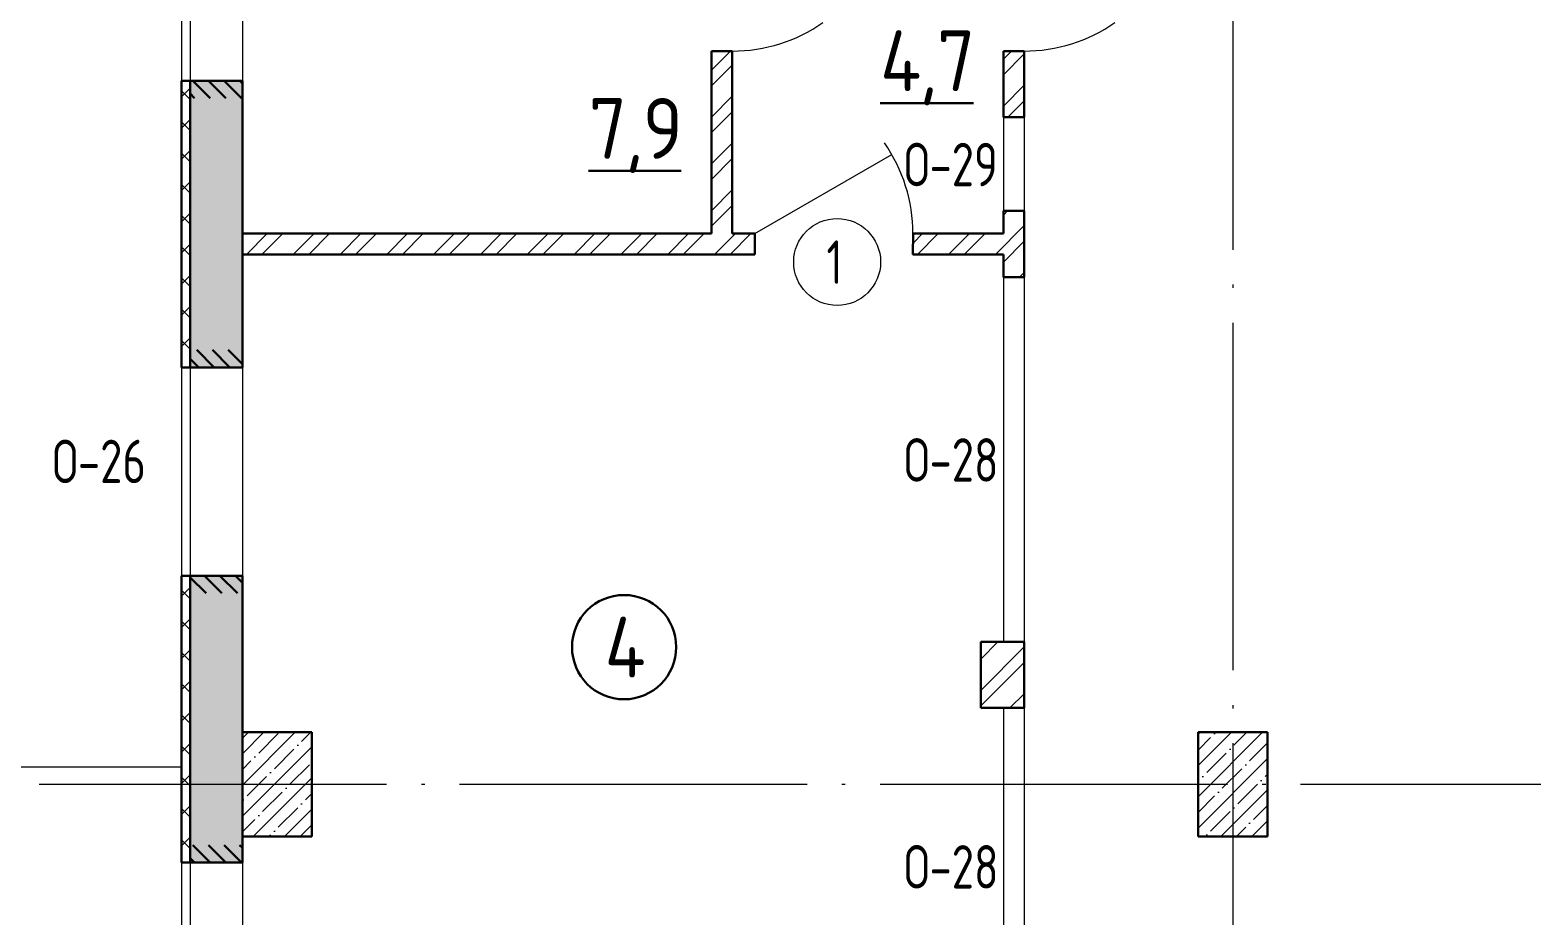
# Model space of a CAD drawing. Extents: x -965262 to 1142518, y -357520 to 71675.
# Drawn here: x -578229 to -569586, y -212109 to -207011 of the extents above; entities that cross this region are included whole.
import ezdxf

# ---------------------------------------------------------------- set-up
doc = ezdxf.new("R2010")
doc.units = 0
doc.header["$LTSCALE"] = 10
doc.linetypes.add('DOTE', pattern=[2.42, 2, -0.2, 0.02, -0.2])
doc.layers.get('0').update_dxf_attribs({"linetype": 'CONTINUOUS', "lineweight": 30})
doc.layers.add('DOTE', color=7, linetype='DOTE', lineweight=9)
doc.styles.add('GOST-2.304_Type-B', font='isocpeur.ttf', dxfattribs={"width": 0.9})
doc.styles.get("Standard").update_dxf_attribs({"font": 'isocpeur.ttf', "height": 300})
pattern_1 = [(45, (-631849.92, -214472.12), (-89.80256, 89.80256), []), (45, (-631760.11, -214472.12), (-89.80256, 89.80256), [158.75, -31.75, 0, -31.75])]
pattern_2 = [(135, (-631849.92, -214472.12), (-89.80256, -89.80256), []), (225, (-631849.92, -214472.12), (89.80256, -89.80256), [])]
pattern_3 = [(135, (-1378181, -304977.83), (-44.9012806, -44.9012806), [])]

msp = doc.modelspace()

# ---------------------------------------------------------------- hatches: boundary and pattern name
at = {"lineweight": 15}
h = msp.add_hatch(dxfattribs=at)
h.set_pattern_fill('ANSI35', color=256, scale=40)
h.set_pattern_definition([(45, (-544702.22, -199182.91), (-179.6051, 179.6051), []), (45, (-544522.6, -199182.91), (-179.6051, 179.6051), [317.5, -63.5, 0, -63.5])])
h.paths.add_polyline_path([(-543358.3, -199052.1), (-545807.2, -199052.1), (-545807.2, -199352.1), (-543358.3, -199352.1)])
h.paths.add_polyline_path([(-569807.2, -199052.1), (-572807.2, -199052.1), (-572807.2, -199352.1), (-569807.2, -199352.1)])
h.paths.add_polyline_path([(-563807.2, -199052.1), (-566807.2, -199052.1), (-566807.2, -199352.1), (-563807.2, -199352.1)])
h.paths.add_polyline_path([(-557807.2, -199052.1), (-560807.2, -199052.1), (-560807.2, -199352.1), (-557807.2, -199352.1)])
h.paths.add_polyline_path([(-551807.2, -199052.1), (-554807.2, -199052.1), (-554807.2, -199352.1), (-551807.2, -199352.1)])
h.paths.add_polyline_path([(-543358.3, -199052.1), (-548807.2, -199052.1), (-548807.2, -199352.1), (-543358.3, -199352.1)])
h.paths.add_polyline_path([(-541307.4, -199052.1), (-542158.3, -199052.1), (-542158.3, -199352.1), (-541307.4, -199352.1)])
h.paths.add_polyline_path([(-541307.4, -223452.1), (-541307.4, -223352.1), (-541607.4, -223352.1), (-541607.4, -223352.1), (-542007.4, -223352.1), (-542807.4, -223352.1), (-542807.4, -223652.1), (-541307.4, -223652.1)])
h.paths.add_polyline_path([(-545807.4, -223352.1), (-545807.4, -223702.1), (-548807.4, -223702.1), (-548807.4, -223352.1)])
h.paths.add_polyline_path([(-551807.4, -223352.1), (-553107.4, -223352.1), (-553107.4, -223352.1), (-553507.4, -223352.1), (-554807.4, -223352.1), (-554807.4, -223652.1), (-551807.4, -223652.1)])
h.paths.add_polyline_path([(-557807.4, -223352.1), (-559107.4, -223352.1), (-559107.4, -223352.1), (-559507.4, -223352.1), (-560807.4, -223352.1), (-560807.4, -223652.1), (-557807.4, -223652.1)])
h.paths.add_polyline_path([(-563807.4, -223352.1), (-565107.4, -223352.1), (-565107.4, -223352.1), (-565507.4, -223352.1), (-566807.4, -223352.1), (-566807.4, -223652.1), (-563807.4, -223652.1)])
h.paths.add_polyline_path([(-569807.4, -223352.1), (-571107.4, -223352.1), (-571107.4, -223352.1), (-571507.4, -223352.1), (-572807.4, -223352.1), (-572807.4, -223652.1), (-569807.4, -223652.1)])
h.paths.add_polyline_path([(-575807.4, -223352.1), (-576607.4, -223352.1), (-576607.4, -223352.1), (-577007.4, -223352.1), (-577307.4, -223536), (-577307.4, -223652.1), (-575807.4, -223652.1)])
h.paths.add_polyline_path([(-577007.4, -213002.1), (-577307.4, -213002.1), (-577307.4, -213927.1), (-577007.4, -213927.1), (-577007.4, -213927.1)])
h.paths.add_polyline_path([(-577007.4, -210152.1), (-577307.4, -210152.1), (-577307.4, -211802.1), (-577007.4, -211802.1)])
h.paths.add_polyline_path([(-577007.4, -208952.1), (-577357.4, -208952.1), (-577357.4, -207302.1), (-577007.4, -207302.1)])
h.paths.add_polyline_path([(-577007.4, -204452.1), (-577307.4, -204452.1), (-577307.4, -206102.1), (-577007.4, -206102.1)])
h.paths.add_polyline_path([(-577007.4, -201602.1), (-577307.4, -201602.1), (-577307.4, -203252.1), (-577007.4, -203252.1)])
h.paths.add_polyline_path([(-577307.4, -208952.1), (-577357.4, -208952.1), (-577357.4, -207302.1), (-577307.4, -207302.1)])
h.paths.add_polyline_path([(-577007.4, -223352.1), (-577307.4, -223536), (-577307.4, -221851.9), (-577007.4, -221851.9)])
h.paths.add_polyline_path([(-577307.4, -218851.9), (-577307.4, -216927.1), (-577007.4, -216927.1), (-577007.4, -218851.9)])
h.paths.add_polyline_path([(-577307.4, -200402.1), (-577307.4, -199052.1), (-575807.2, -199052.1), (-575807.2, -199352.1), (-577007.4, -199353), (-577007.4, -200402.1)])
h.paths.add_polyline_path([(-548807.4, -223652.1), (-545807.4, -223652.1), (-545807.4, -223702.1), (-548807.4, -223702.1)])
h = msp.add_hatch(dxfattribs=at)
h.set_pattern_fill('ANSI32', color=1, scale=20)
h.set_pattern_definition([(45, (169335.63, -217131.9), (-134.70384, 134.70384), []), (45, (169425.43, -217131.9), (-134.70384, 134.70384), [])])
h.paths.add_polyline_path([(-571107.4, -213142.1), (-572507.9, -213142.1), (-572507.9, -213012.1), (-572627.9, -213012.1), (-572627.9, -213142.1), (-577007.4, -213142.1), (-577007.4, -213262.1), (-571357.4, -213262.1), (-571357.4, -213522.1), (-571107.4, -213522.1)], flags=17)
h.paths.add_polyline_path([(-571107.4, -213142.1), (-572507.4, -213142.1), (-572507.4, -213012.1), (-572627.4, -213012.1), (-572627.4, -213142.1), (-577007.4, -213142.1), (-577007.4, -213262.1), (-571357.4, -213262.1), (-571357.4, -213522.1), (-571107.4, -213522.1)], flags=16)
h.paths.add_polyline_path([(-550117.4, -209752.1), (-550247.4, -209752.1), (-550247.4, -209882.1), (-550117.4, -209882.1)], flags=17)
h.paths.add_polyline_path([(-550117.4, -209752.1), (-550247.4, -209752.1), (-550247.4, -209882.1), (-550117.4, -209882.1)], flags=16)
h.paths.add_polyline_path([(-545787.4, -220832.1), (-545907.4, -220832.1), (-545907.4, -221122.1), (-545787.4, -221122.1)], flags=17)
h.paths.add_polyline_path([(-576607.4, -205172.1), (-576607.4, -205052.1), (-574057.9, -205052.2), (-574057.9, -205172.1), (-574187.9, -205172.1), (-574187.9, -206222), (-574307.9, -206222), (-574307.8, -205172.1), (-576607.4, -205172.1)])
h.paths.add_polyline_path([(-572627.9, -205302.2), (-572627.9, -205172.1), (-573147.9, -205172.1), (-573147.9, -205052.1), (-572627.9, -205052.1), (-572627.9, -201252.1), (-572507.9, -201254.7), (-572507.9, -201382.1), (-572377.9, -201382.1), (-572377.9, -201502.1), (-572507.9, -201502.1), (-572507.9, -205302.2), (-572627.9, -205302.2)])
h.paths.add_polyline_path([(-572627.9, -206222), (-572627.9, -205842.2), (-572507.9, -205842.2), (-572507.9, -206222)])
h.paths.add_polyline_path([(-572627.9, -207511.9), (-572627.9, -207132), (-572507.9, -207132), (-572507.9, -207511.9), (-572627.9, -207511.9)])
h.paths.add_polyline_path([(-577007.4, -208302.1), (-577007.4, -208182.2), (-574307.9, -208182.2), (-574307.9, -207132), (-574187.9, -207132), (-574187.9, -208182), (-574057.9, -208182.1), (-574057.9, -208302.1), (-577007.4, -208302.1)])
h.paths.add_polyline_path([(-572627.8, -208432.1), (-572627.9, -208302.1), (-573147.6, -208302.1), (-573147.6, -208182.1), (-572627.9, -208182.1), (-572627.9, -208051.9), (-572507.9, -208051.9), (-572507.9, -208432.1), (-572627.9, -208432.1)])
h.paths.add_polyline_path([(-572757.9, -210912), (-572757.9, -210532), (-572507.9, -210532), (-572507.9, -210912)])
h.paths.add_polyline_path([(-577007.4, -213262.1), (-577007.4, -213142.1), (-572627, -213142.1), (-572627, -213012.1), (-572507.9, -213011.8), (-572506.9, -213142.1), (-571107.4, -213142.1), (-571107.4, -213522.1), (-571357.4, -213522.1), (-571357.4, -213262.1), (-577007.4, -213262.1)])
h.paths.add_polyline_path([(-576607.9, -217252.1), (-576607.4, -217132.1), (-571507.4, -217132.1), (-571507.4, -217252.1), (-576607.4, -217252.1)])
h.paths.add_polyline_path([(-571357.4, -217052.1), (-571357.4, -216532.1), (-571107.4, -216532.1), (-571107.4, -217052.1)])
h.paths.add_polyline_path([(-572627.9, -200052.1), (-572627.9, -199352.1), (-572507.9, -199352.1), (-572507.9, -200052.1)])
h.paths.add_polyline_path([(-571467.9, -201502.1), (-571467.9, -201382.1), (-571052.4, -201382.1), (-571052.4, -201502.1)])
h.paths.add_polyline_path([(-568562.4, -201502.1), (-568562.4, -201382.1), (-568055, -201382.1), (-568052.5, -201502.1)])
h.paths.add_polyline_path([(-565562.4, -201502.1), (-565562.4, -201382.1), (-565052.5, -201382.1), (-565052.5, -201502.1)])
h.paths.add_polyline_path([(-562562.4, -201502.1), (-562562.4, -201382.1), (-562052.5, -201382.1), (-562052.5, -201502.1)])
h.paths.add_polyline_path([(-559562.4, -201502.1), (-559562.4, -201382.1), (-559052.5, -201382.1), (-559052.5, -201502.1)])
h.paths.add_polyline_path([(-556562.4, -201502.1), (-556562.4, -201382.1), (-556052.5, -201382.1), (-556052.5, -201502.1)])
h.paths.add_polyline_path([(-553562.4, -201502.1), (-553562.4, -201382.1), (-553052.5, -201382.1), (-553052.5, -201502.1)])
h.paths.add_polyline_path([(-550497.4, -201502.1), (-550497.4, -201382.1), (-550117.4, -201382.1), (-550117.4, -201502.1), (-550247.4, -201502.1), (-550247.4, -201762.1), (-550367.4, -201762.1), (-550367.4, -201502.1)])
h.paths.add_polyline_path([(-547562.4, -201502.1), (-547562.4, -201382.1), (-547052.5, -201382.1), (-547052.5, -201502.1)])
h.paths.add_polyline_path([(-544497.4, -201502.1), (-544497.4, -201382.1), (-541307.4, -201382.1), (-541307.4, -201502.1)])
h.paths.add_polyline_path([(-550367.4, -204257.1), (-550367.4, -203877.1), (-550117.4, -203877.1), (-550117.4, -204257.1)])
h.paths.add_polyline_path([(-550367.4, -206752.1), (-550367.4, -206372.1), (-550117.4, -206372.1), (-550117.4, -206752.1)])
h.paths.add_polyline_path([(-550367.4, -210132.1), (-550367.4, -209752.1), (-550117.4, -209752.1), (-550117.4, -210002.1), (-550247.4, -210002.1), (-550247.4, -210132.1)])
h.paths.add_polyline_path([(-549067.4, -210002.1), (-549067.4, -209882.1), (-548687.4, -209882.1), (-548687.4, -210002.1)])
h.paths.add_polyline_path([(-547637.4, -210002.1), (-547637.4, -209882.1), (-547387.4, -209882.1), (-547387.4, -211052.1), (-547507.4, -211052.1), (-547507.4, -210002.1)])
h.paths.add_polyline_path([(-547107.4, -211652.1), (-547107.4, -211532.1), (-542007.4, -211532.1), (-542007.4, -211652.1)])
h.paths.add_polyline_path([(-541607.4, -211652.1), (-541607.4, -211532.1), (-541307.4, -211532.1), (-541307.4, -211652.1)])
h.paths.add_polyline_path([(-547637.4, -214992.1), (-547637.4, -214872.1), (-547507.4, -214872.1), (-547507.4, -213717.1), (-547387.4, -213717.1), (-547387.4, -214872.1), (-541307.4, -214872.1), (-541307.4, -214992.1)])
h.paths.add_polyline_path([(-547507.4, -212807.1), (-547507.4, -211652.1), (-547387.4, -211652.1), (-547387.4, -212807.1)])
h.paths.add_polyline_path([(-550367.4, -212627.1), (-550367.4, -212247.1), (-550117.4, -212247.1), (-550117.4, -212627.1)])
h.paths.add_polyline_path([(-550367.4, -214992.1), (-550367.4, -214742.1), (-550247.4, -214742.1), (-550247.4, -214872.1), (-548547.4, -214872.1), (-548547.4, -214992.1)])
h.paths.add_polyline_path([(-541607.4, -217172.1), (-541607.4, -217052.1), (-541307.4, -217052.1), (-541307.4, -217172.1), (-541607.4, -217172.1)])
h.paths.add_polyline_path([(-541607.4, -217652.1), (-541607.4, -217532.1), (-541307.4, -217532.1), (-541307.4, -217652.1), (-541607.4, -217652.1)])
h.paths.add_polyline_path([(-545907.4, -221122.1), (-545907.4, -217812.1), (-543207.4, -217812.1), (-543207.4, -219032.1), (-541307.4, -219032.1), (-541307.4, -219152.1), (-543327.4, -219152.1), (-543327.4, -217932.1), (-545787.4, -217932.1), (-545787.4, -221122.1)])
h.paths.add_polyline_path([(-547887.8, -222282.1), (-547887.9, -222162.1), (-545907.4, -222162.1), (-545907.4, -222032.1), (-545787.4, -222032.1), (-545787.4, -222282.1), (-547887.9, -222282.1)])
h.paths.add_polyline_path([(-548007.8, -223352.1), (-548007.8, -222542.1), (-547887.8, -222542.1), (-547887.8, -223352.1)])
h.paths.add_polyline_path([(-572627, -213142.1), (-572627.4, -213142.1), (-572627.4, -213012.1), (-572627, -213012.1)], flags=16)
h.paths.add_polyline_path([(-572506.9, -213142.1), (-572507.4, -213142.1), (-572507.4, -213012.1), (-572506.9, -213012.1)], flags=16)
h.paths.add_polyline_path([(-545787.4, -220832.1), (-545907.4, -220832.1), (-545907.4, -220822.1), (-545787.4, -220822.1)], flags=17)
h = msp.add_hatch(dxfattribs=at)
h.set_pattern_fill('ANSI37', color=256, scale=40, angle=90)
h.set_pattern_definition(pattern_2)
h.paths.add_polyline_path([(-577307.4, -207302.1), (-577357.4, -207302.1), (-577357.4, -208952.1), (-577307.4, -208952.1)])
h = msp.add_hatch()
h.set_pattern_fill('ANSI31', color=3, scale=20, angle=90)
h.set_pattern_definition(pattern_3)
h.paths.add_polyline_path([(-577307.4, -207302.1), (-577007.4, -207302.1), (-577007.4, -207402.1), (-577307.4, -207402.1)])
h = msp.add_hatch()
h.set_pattern_fill('ANSI31', color=3, scale=20, angle=90)
h.set_pattern_definition(pattern_3)
h.paths.add_polyline_path([(-577307.4, -208852.1), (-577007.4, -208852.1), (-577007.4, -208952.1), (-577307.4, -208952.1)])
h = msp.add_hatch(dxfattribs=at)
h.set_pattern_fill('ANSI37', color=256, scale=40, angle=90)
h.set_pattern_definition(pattern_2)
h.paths.add_polyline_path([(-577307.4, -210152.1), (-577357.4, -210152.1), (-577357.4, -211802.1), (-577307.4, -211802.1)])
h = msp.add_hatch()
h.set_pattern_fill('ANSI31', color=3, scale=20, angle=90)
h.set_pattern_definition(pattern_3)
h.paths.add_polyline_path([(-577307.4, -210152.1), (-577007.4, -210152.1), (-577007.4, -210252.1), (-577307.4, -210252.1)])
h = msp.add_hatch(dxfattribs=at)
h.set_pattern_fill('ANSI35', color=256, scale=20, style=0)
h.set_pattern_definition(pattern_1)
h.paths.add_polyline_path([(-576607.4, -211052.1), (-577007.4, -211052.1), (-577007.4, -211652.1), (-576607.4, -211652.1)])
h = msp.add_hatch(dxfattribs=at)
h.set_pattern_fill('ANSI35', color=256, scale=20, style=0)
h.set_pattern_definition(pattern_1)
h.paths.add_polyline_path([(-571107.4, -211052.1), (-571507.4, -211052.1), (-571507.4, -211652.1), (-571107.4, -211652.1)])
h = msp.add_hatch()
h.set_pattern_fill('ANSI31', color=3, scale=20, angle=90)
h.set_pattern_definition(pattern_3)
h.paths.add_polyline_path([(-577307.4, -211702.1), (-577007.4, -211702.1), (-577007.4, -211802.1), (-577307.4, -211802.1)])

# ---------------------------------------------------------------- linework, layer by layer
for p, q in [((-577357.4, -206102.1, -4741.1), (-577357.4, -207302.1, -4741.1)), ((-577307.4, -206102.1, -4741.1), (-577307.4, -207302.1, -4741.1)), ((-577007.4, -206102.1, -4741.1), (-577007.4, -207302.1, -4741.1)), ((-574057.9, -208182.1, -4711.1), (-573269.8, -207727.1, -4711.1)), ((-577357.4, -208952.1, -4741.1), (-577357.4, -210152.1, -4741.1)), ((-577307.4, -208952.1, -4741.1), (-577307.4, -210152.1, -4741.1)), ((-577007.4, -208952.1, -4741.1), (-577007.4, -210152.1, -4741.1)), ((-577357.4, -211252.1, -4741.1), (-583407.4, -211252.1, -4711.1)), ((-577357.4, -211802.1, -4741.1), (-577357.4, -213002.1, -4741.1)), ((-577307.4, -211802.1, -4741.1), (-577307.4, -213002.1, -4741.1)), ((-577007.4, -211802.1, -4741.1), (-577007.4, -213002.1, -4741.1))]:
    msp.add_line(p, q, dxfattribs=at)
at = {"color": 1}
for p, q in [((-574307.9, -208182.1, -4711.1), (-574307.9, -207132, -4711.1)), ((-574307.9, -207132, -4711.1), (-574187.9, -207132, -4711.1)), ((-574187.9, -207132, -4711.1), (-574187.9, -208182.1, -4711.1)), ((-572627.9, -207511.9, -4711.1), (-572627.9, -207132, -4711.1)), ((-572627.9, -207132, -4711.1), (-572507.9, -207132, -4711.1)), ((-572507.9, -207132, -4711.1), (-572507.9, -207511.9, -4711.1)), ((-572507.9, -207511.9, -4711.1), (-572627.9, -207511.9, -4711.1)), ((-572627.9, -207511.9, -4711.1), (-572627.9, -207511.9, -4711.1)), ((-572627.9, -208181.8, -4711.1), (-572627.9, -208051.9, -4711.1)), ((-572627.9, -208051.9, -4711.1), (-572507.9, -208051.9, -4711.1)), ((-572507.9, -208051.9, -4711.1), (-572507.9, -208432.1, -4711.1)), ((-577007.4, -208182.2, -4711.1), (-574307.9, -208182.1, -4711.1)), ((-577007.4, -208302.1, -4711.1), (-577007.4, -208182.2, -4711.1)), ((-574187.9, -208182.1, -4711.1), (-574057.9, -208182.1, -4711.1)), ((-574057.9, -208182.1, -4711.1), (-574057.6, -208302.1, -4711.1)), ((-573147.9, -208302.1, -4711.1), (-573147.6, -208182.1, -4711.1)), ((-573147.6, -208182.1, -4711.1), (-572627.9, -208181.8, -4711.1)), ((-574057.6, -208302.1, -4711.1), (-577007.4, -208302.1, -4711.1)), ((-577007.4, -208302.1, -4711.1), (-577007.4, -208302.1, -4711.1)), ((-573147.6, -208302.1, -4711.1), (-573147.9, -208302.1, -4711.1)), ((-572627.8, -208302.1, -4711.1), (-573147.6, -208302.1, -4711.1)), ((-572627.8, -208432.1, -4711.1), (-572627.8, -208302.1, -4711.1)), ((-572507.9, -208432.1, -4711.1), (-572627.8, -208432.1, -4711.1)), ((-572757.9, -210912, -4711.1), (-572757.9, -210532, -4711.1)), ((-572757.9, -210532, -4711.1), (-572507.9, -210532, -4711.1)), ((-572507.9, -210532, -4711.1), (-572507.9, -210912, -4711.1)), ((-572507.9, -210912, -4711.1), (-572757.9, -210912, -4711.1)), ((-572757.9, -210912, -4711.1), (-572757.9, -210912, -4711.1))]:
    msp.add_line(p, q, dxfattribs=at)
for p, q in [((-577007.4, -207302.1, -4741.1), (-577357.4, -207302.1, -4741.1)), ((-577357.4, -207302.1, -4741.1), (-577357.4, -208952.1, -4741.1)), ((-577307.4, -207302.1, -4741.1), (-577307.4, -208952.1, -4741.1)), ((-577007.4, -207302.1, -4741.1), (-577007.4, -208952.1, -4741.1)), ((-577357.4, -208952.1, -4741.1), (-577007.4, -208952.1, -4741.1)), ((-577007.4, -210152.1, -4741.1), (-577357.4, -210152.1, -4741.1)), ((-577357.4, -210152.1, -4741.1), (-577357.4, -211802.1, -4741.1)), ((-577307.4, -210152.1, -4741.1), (-577307.4, -211802.1, -4741.1)), ((-577007.4, -210152.1, -4741.1), (-577007.4, -211802.1, -4741.1)), ((-577007.4, -211052.1, -4711.1), (-577007.4, -211652.1, -4711.1)), ((-577357.4, -211802.1, -4741.1), (-577007.4, -211802.1, -4741.1))]:
    msp.add_line(p, q)
at = {"color": 1, "lineweight": 15}
for p, q in [((-572627.9, -207511.9, -4711.1), (-572627.9, -208051.9, -4711.1)), ((-572507.9, -207511.9, -4711.1), (-572507.9, -208051.9, -4711.1)), ((-572627.8, -208432.1, -4711.1), (-572627.8, -210532, -4711.1)), ((-572507.9, -208432.1, -4711.1), (-572507.9, -210532, -4711.1)), ((-572627.9, -210912, -4711.1), (-572627.9, -213012.1, -4711.1)), ((-572507.9, -210912, -4681.1), (-572507.9, -213012.1, -4681.1))]:
    msp.add_line(p, q, dxfattribs=at)
at = {"lineweight": 30}
for p, q in [((-576607.4, -211052.1, -4711.1), (-577007.4, -211052.1, -4711.1)), ((-576607.4, -211652.1, -4711.1), (-576607.4, -211052.1, -4711.1)), ((-571507.4, -211052.1, -4711.1), (-571507.4, -211652.1, -4711.1)), ((-571107.4, -211052.1, -4711.1), (-571507.4, -211052.1, -4711.1)), ((-571107.4, -211652.1, -4711.1), (-571107.4, -211052.1, -4711.1)), ((-577007.4, -211652.1, -4711.1), (-576607.4, -211652.1, -4711.1)), ((-571507.4, -211652.1, -4711.1), (-571107.4, -211652.1, -4711.1))]:
    msp.add_line(p, q, dxfattribs=at)
at = {"lineweight": 15}
msp.add_circle((-573584.4, -208345.7, -3259.8), 250, dxfattribs=at)
msp.add_circle((-574810.3, -210562.2, -6519.6), 300)
for centre, start, end in [((-574187.9, -206222, -4711.1), 270, 305), ((-572507.9, -206222, -4711.1), 270, 305), ((-574057.9, -208182.1, -4711.1), 0, 35)]:
    msp.add_arc(centre, 910, start, end, dxfattribs=at)
at = {"layer": 'DOTE', "ltscale": 100, "extrusion": (0, -1, 0)}
for p, q in [((-577307.4, -161852.1, -6162.4), (-577307.4, -237887.4, -6162.4)), ((-571307.4, -162715.3, -6162.4), (-571307.4, -237887.4, -6162.4))]:
    msp.add_line(p, q, dxfattribs=at)
at = {"layer": 'DOTE', "ltscale": 100}
msp.add_line((-527777.4, -211352.1, -6162.4), (-599662.7, -211352.1, -6162.4), dxfattribs=at)

# ---------------------------------------------------------------- texts
at = {"color": 5, "width": 0.75}
for s, p in [('О-29', (-573199.2, -207909.8, 2581.5)), ('О-26', (-578100.4, -209618.4, 4062.8)), ('О-28', (-573199.2, -209609.9, 2581.5)), ('О-28', (-573199.2, -211951.5, 2581.5))]:
    msp.add_text(s, height=250, dxfattribs=at).set_placement(p)
at = {"color": 4, "lineweight": 15, "width": 0.75}
msp.add_text('1', height=250, dxfattribs=at).set_placement((-573645.8, -208471.4, -3259.8))
at = {"char_height": 350, "attachment_point": 5, "style": 'GOST-2.304_Type-B'}
for s, insert, width in [('{\\fISOCPEUR|b0|i0|c0|p34;\\T0.95;\\L4,7}', (-573068.8, -207228.3, -5068.3), 2000), ('{\\fISOCPEUR|b0|i0|c0|p34;\\T0.95;\\L7,9}', (-574748.8, -207617.5, -5068.3), 2000), ('{\\fISOCPEUR|b0|i0|c0|p34;\\T0.95;4}', (-574810.3, -210562.2, -1808.5), 800)]:
    msp.add_mtext(s, dxfattribs=dict(at, insert=insert, width=width))

doc.saveas('drawing.dxf')
